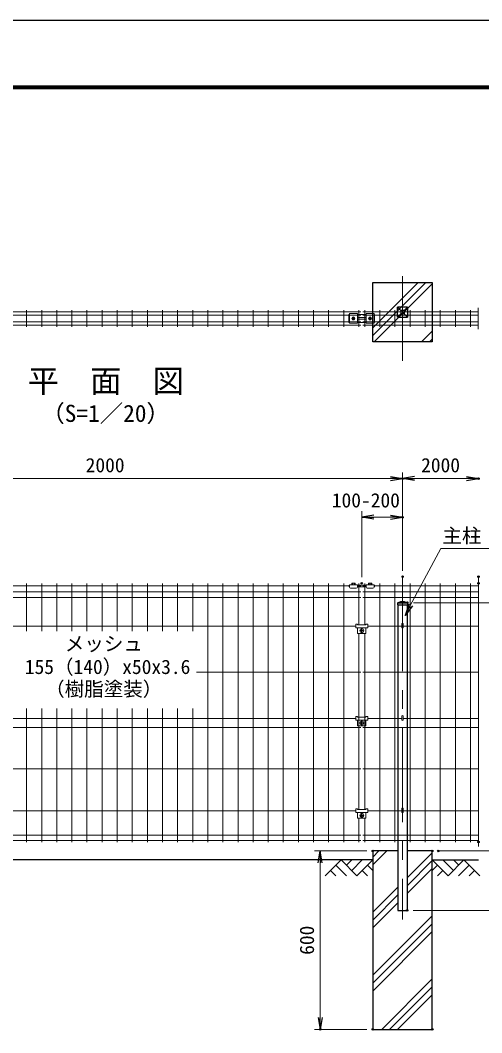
# Model space of a CAD drawing. Units: millimetres, scale not verified. Extents: x -4200 to 4200, y -2970 to 2970.
# Drawn here: x -2286 to -734, y -435 to 2970 of the extents above; entities that cross this region are included whole.
import ezdxf
from ezdxf.enums import TextEntityAlignment as Align

# ---------------------------------------------------------------- set-up
doc = ezdxf.new("R2010")
doc.units = ezdxf.units.MM
doc.header["$LTSCALE"] = 10
doc.header["$PDMODE"] = 32
doc.header["$PDSIZE"] = 5
doc.linetypes.add('USER1', pattern=[50.8, 31.75, -6.35, 6.35, -6.35])
for name, color, linetype, lineweight in [('0-0_D-TTL-TXT', 7, 'Continuous', 25), ('0-1_D-BGD', 7, 'Continuous', 25), ('0-2_D-STR4', 7, 'Continuous', 25), ('0-3_D-STR-DIM', 7, 'Continuous', 13), ('0-4_D-STR3', 3, 'Continuous', 13), ('0-5_D-BMK', 2, 'USER1', 13), ('0-6_D-STR1', 1, 'Continuous', 25), ('0-7_D-STR2', 7, 'Continuous', 13), ('0-8_D-DCR-HCH', 7, 'Continuous', 13), ('0-B_D-STR-TXT', 7, 'Continuous', 25), ('0-C_D-TTL', 7, 'Continuous', 25)]:
    doc.layers.add(name, color=color, linetype=linetype, lineweight=lineweight)
doc.layers.add('0-9_0', color=7, linetype='Continuous')
doc.layers.add('0-A_Defpoints', color=7, linetype='Continuous')
doc.styles.add('ＭＳ ゴシック', font='')
doc.styles.get('ＭＳ ゴシック').set_extended_font_data('MS Gothic')

# ---------------------------------------------------------------- blocks, each defined once
blk = doc.blocks.new('_Open')
at = {"layer": '0-9_0'}
blk.add_line((-10, 1.667), (0, 0), dxfattribs=at)
blk.add_lwpolyline([(-10, -1.667), (0, 0), (-10, 0)], dxfattribs=at)

msp = doc.modelspace()

# ---------------------------------------------------------------- linework, layer by layer
at = {"layer": '0-1_D-BGD'}
for p, q in [((-1100.45, 146.38), (-2900.45, 146.38)), ((-900.45, 146.38), (-744.99, 146.38))]:
    msp.add_line(p, q, dxfattribs=at)
at = {"layer": '0-2_D-STR4'}
msp.add_lwpolyline([(-1100.45, 2088.29), (-900.45, 2088.29), (-900.45, 1888.29), (-1100.45, 1888.29)], close=True, dxfattribs=at)
msp.add_lwpolyline([(-1015.95, 176.38), (-1100.45, 176.38), (-1100.45, -423.62), (-900.45, -423.62), (-900.45, 176.38), (-984.95, 176.38)], dxfattribs=at)
at = {"layer": '0-3_D-STR-DIM'}
for p, q in [((-746.11, 2003.08), (-746.11, 1930.88)), ((-1000.45, 1118.64), (-1000.45, 1448.64)), ((-1000.45, 1118.64), (-1000.45, 1448.64)), ((-2960.45, 1428.64), (-1040.45, 1428.64)), ((-960.45, 1428.64), (-784.99, 1428.64)), ((-1137.38, 1096.78), (-1137.38, 1318.64)), ((-1097.38, 1298.64), (-1040.45, 1298.64)), ((-1000.45, 1118.64), (-1000.45, 1318.64)), ((-744.99, 1098.64), (-744.99, 191.11)), ((-963.95, 1011.38), (-264.99, 1011.38)), ((-1120.45, 176.38), (-1296.85, 176.38)), ((-880.45, 176.38), (-524.99, 176.38)), ((-880.45, 176.38), (-394.99, 176.38)), ((-860.45, 176.38), (-394.99, 176.38)), ((-1276.85, 136.38), (-1276.85, -383.62)), ((-964.95, -23.62), (-394.99, -23.62)), ((-964.95, -23.62), (-264.99, -23.62)), ((-1120.45, -423.62), (-1296.85, -423.62))]:
    msp.add_line(p, q, dxfattribs=at)
at = {"layer": '0-4_D-STR3'}
for p, q in [((-1180.41, 1980.89), (-1180.41, 1953.89)), ((-1178.91, 1980.89), (-1180.41, 1980.89)), ((-1178.91, 1983.47), (-1151.91, 1983.47)), ((-1178.91, 1983.47), (-1178.91, 1951.31)), ((-1151.91, 1983.47), (-1151.91, 1951.31)), ((-1122.91, 1980.89), (-1151.91, 1980.89)), ((-1122.91, 1983.47), (-1122.91, 1951.31)), ((-1122.91, 1983.47), (-1095.91, 1983.47)), ((-1095.91, 1983.47), (-1095.91, 1951.31)), ((-1094.41, 1980.89), (-1095.91, 1980.89)), ((-1094.41, 1953.89), (-1094.41, 1980.89)), ((-1180.41, 1953.89), (-1178.91, 1953.89)), ((-1178.91, 1951.31), (-1151.91, 1951.31)), ((-1167.96, 1971.81), (-1170.51, 1967.39)), ((-1167.96, 1962.98), (-1170.51, 1967.39)), ((-1168.24, 1969.51), (-1166.83, 1968.1)), ((-1168.24, 1965.27), (-1166.83, 1966.69)), ((-1162.86, 1971.81), (-1167.96, 1971.81)), ((-1162.86, 1962.98), (-1167.96, 1962.98)), ((-1167.53, 1970.22), (-1166.12, 1968.81)), ((-1167.53, 1964.56), (-1166.12, 1965.98)), ((-1163.29, 1970.22), (-1164.71, 1968.81)), ((-1163.29, 1964.56), (-1164.71, 1965.98)), ((-1162.58, 1969.51), (-1164, 1968.1)), ((-1162.58, 1965.27), (-1164, 1966.69)), ((-1162.86, 1971.81), (-1160.32, 1967.39)), ((-1162.86, 1962.98), (-1160.32, 1967.39)), ((-1151.91, 1953.89), (-1122.91, 1953.89)), ((-1150.91, 1969.89), (-1123.91, 1969.89)), ((-1150.91, 1964.89), (-1123.91, 1964.89)), ((-1122.91, 1951.31), (-1095.91, 1951.31)), ((-1111.96, 1971.81), (-1114.51, 1967.39)), ((-1111.96, 1962.98), (-1114.51, 1967.39)), ((-1112.24, 1969.51), (-1110.83, 1968.1)), ((-1112.24, 1965.27), (-1110.83, 1966.69)), ((-1106.86, 1971.81), (-1111.96, 1971.81)), ((-1106.86, 1962.98), (-1111.96, 1962.98)), ((-1111.53, 1970.22), (-1110.12, 1968.81)), ((-1111.53, 1964.56), (-1110.12, 1965.98)), ((-1107.29, 1970.22), (-1108.71, 1968.81)), ((-1107.29, 1964.56), (-1108.71, 1965.98)), ((-1106.58, 1969.51), (-1108, 1968.1)), ((-1106.58, 1965.27), (-1108, 1966.69)), ((-1106.86, 1971.81), (-1104.32, 1967.39)), ((-1106.86, 1962.98), (-1104.32, 1967.39)), ((-1095.91, 1953.89), (-1094.41, 1953.89)), ((-1180.4, 1064.55), (-1180.4, 1069.95)), ((-1180.4, 1069.95), (-1178.9, 1069.95)), ((-1180.4, 1064.55), (-1178.9, 1064.55)), ((-1178.9, 1071.55), (-1151.9, 1071.55)), ((-1178.9, 1071.55), (-1178.9, 1064.05)), ((-1174.9, 1060.05), (-1155.9, 1060.05)), ((-1170.91, 1071.55), (-1170.91, 1076.18)), ((-1169.53, 1076.55), (-1161.27, 1076.55)), ((-1168.16, 1071.55), (-1168.16, 1076.18)), ((-1162.65, 1071.55), (-1162.65, 1076.18)), ((-1159.9, 1076.18), (-1159.9, 1071.55)), ((-1151.9, 1071.55), (-1151.9, 1064.05)), ((-1151.9, 1069.95), (-1122.9, 1069.95)), ((-1151.9, 1064.55), (-1122.9, 1064.55)), ((-1122.9, 1071.55), (-1095.9, 1071.55)), ((-1122.9, 1071.55), (-1122.9, 1064.05)), ((-1118.9, 1060.05), (-1099.9, 1060.05)), ((-1114.92, 1071.55), (-1114.92, 1076.18)), ((-1113.54, 1076.55), (-1105.28, 1076.55)), ((-1112.16, 1071.55), (-1112.16, 1076.18)), ((-1106.66, 1071.55), (-1106.66, 1076.18)), ((-1103.9, 1076.18), (-1103.9, 1071.55)), ((-1095.9, 1071.55), (-1095.9, 1064.05)), ((-1095.9, 1069.95), (-1094.4, 1069.95)), ((-1095.9, 1066.15), (-1094.4, 1066.15)), ((-1095.9, 1064.55), (-1094.4, 1064.55)), ((-1094.4, 1069.95), (-1094.4, 1064.55)), ((-1157.41, 939.68), (-1157.41, 926.88)), ((-1157.41, 926.88), (-1117.41, 926.88)), ((-1151.41, 936.78), (-1123.41, 936.78)), ((-1151.41, 926.88), (-1151.41, 907.88)), ((-1137.88, 920.88), (-1137.88, 918.88)), ((-1136.88, 920.88), (-1136.88, 918.88)), ((-1123.41, 939.68), (-1123.41, 936.78)), ((-1123.41, 939.68), (-1117.41, 939.68)), ((-1123.41, 926.88), (-1123.41, 907.88)), ((-1117.41, 939.68), (-1117.41, 926.88)), ((-1003.05, 940.54), (-1003.05, 928.38)), ((-997.85, 940.54), (-997.85, 928.38)), ((-1151.41, 907.88), (-1123.41, 907.88)), ((-1140.88, 917.88), (-1138.88, 917.88)), ((-1140.88, 916.88), (-1138.88, 916.88)), ((-1137.88, 913.88), (-1137.88, 915.88)), ((-1136.88, 913.88), (-1136.88, 915.88)), ((-1133.88, 917.88), (-1135.88, 917.88)), ((-1133.88, 916.88), (-1135.88, 916.88)), ((-1157.41, 629.18), (-1157.41, 616.38)), ((-1157.41, 616.38), (-1117.41, 616.38)), ((-1151.41, 626.28), (-1123.41, 626.28)), ((-1151.41, 616.38), (-1151.41, 597.38)), ((-1123.41, 629.18), (-1123.41, 626.28)), ((-1123.41, 629.18), (-1117.41, 629.18)), ((-1123.41, 616.38), (-1123.41, 597.38)), ((-1117.41, 629.18), (-1117.41, 616.38)), ((-1003.05, 630.04), (-1003.05, 617.88)), ((-997.85, 630.04), (-997.85, 617.88)), ((-1151.41, 597.38), (-1123.41, 597.38)), ((-1140.88, 607.38), (-1138.88, 607.38)), ((-1140.88, 606.38), (-1138.88, 606.38)), ((-1137.88, 610.38), (-1137.88, 608.38)), ((-1137.88, 603.38), (-1137.88, 605.38)), ((-1136.88, 610.38), (-1136.88, 608.38)), ((-1136.88, 603.38), (-1136.88, 605.38)), ((-1133.88, 607.38), (-1135.88, 607.38)), ((-1133.88, 606.38), (-1135.88, 606.38)), ((-1157.44, 318.68), (-1151.44, 318.68)), ((-1157.44, 318.68), (-1157.44, 305.88)), ((-1151.44, 318.68), (-1151.44, 315.78)), ((-1151.44, 315.78), (-1123.44, 315.78)), ((-1123.44, 318.68), (-1117.44, 318.68)), ((-1123.44, 318.68), (-1123.44, 315.78)), ((-1117.44, 318.68), (-1117.44, 305.88)), ((-1003.05, 319.54), (-1003.05, 307.38)), ((-997.85, 319.54), (-997.85, 307.38)), ((-1157.44, 305.88), (-1117.44, 305.88)), ((-1151.44, 305.88), (-1151.44, 286.88)), ((-1151.44, 286.88), (-1123.44, 286.88)), ((-1140.91, 296.88), (-1138.91, 296.88)), ((-1140.91, 295.88), (-1138.91, 295.88)), ((-1137.91, 299.88), (-1137.91, 297.88)), ((-1137.91, 292.88), (-1137.91, 294.88)), ((-1136.91, 299.88), (-1136.91, 297.88)), ((-1136.91, 292.88), (-1136.91, 294.88)), ((-1133.91, 296.88), (-1135.91, 296.88)), ((-1133.91, 295.88), (-1135.91, 295.88)), ((-1123.44, 305.88), (-1123.44, 286.88))]:
    msp.add_line(p, q, dxfattribs=at)
for points in [[(-1157.41, 939.68), (-1151.41, 939.68), (-1151.41, 936.78)], [(-1157.41, 629.18), (-1151.41, 629.18), (-1151.41, 626.28)]]:
    msp.add_lwpolyline(points, dxfattribs=at)
for centre, radius in [((-1165.41, 1967.39), 4.41), ((-1109.41, 1967.39), 4.41), ((-1137.38, 917.38), 6.5), ((-1137.38, 606.88), 6.5), ((-1137.41, 296.38), 6.5)]:
    msp.add_circle(centre, radius, dxfattribs=at)
for centre, radius, start, end in [((-1167.89, 1969.87), 0.5, 44.99953, 224.99952), ((-1167.89, 1964.92), 0.5, 135, 314.99998), ((-1165.41, 1968.64), 3.75, 57.53826, 122.46174), ((-1165.41, 1966.14), 3.75, 237.53826, 302.46174), ((-1167.53, 1967.39), 1, 314.99999, 45), ((-1165.41, 1969.51), 1, 225.00001, 314.99999), ((-1165.41, 1965.27), 1, 45, 135), ((-1163.29, 1967.39), 1, 135, 225.00001), ((-1162.94, 1969.87), 0.5, 315, 135), ((-1162.94, 1964.92), 0.5, 225.00001, 44.99999), ((-1150.91, 1967.39), 2.5, 90, 113.57818), ((-1150.91, 1967.39), 2.5, 246.42182, 270), ((-1123.91, 1967.39), 2.5, 66.42182, 90), ((-1123.91, 1967.39), 2.5, 270, 293.57818), ((-1111.89, 1969.87), 0.5, 44.99953, 224.99952), ((-1111.89, 1964.92), 0.5, 135, 314.99998), ((-1109.41, 1968.64), 3.75, 57.53826, 122.46174), ((-1109.41, 1966.14), 3.75, 237.53826, 302.46174), ((-1111.53, 1967.39), 1, 314.99999, 45), ((-1109.41, 1969.51), 1, 225.00001, 314.99999), ((-1109.41, 1965.27), 1, 45, 135), ((-1107.29, 1967.39), 1, 135, 225.00001), ((-1106.94, 1969.87), 0.5, 315, 135), ((-1106.94, 1964.92), 0.5, 225.00001, 44.99999), ((-1174.9, 1064.05), 4, 180, 270), ((-1169.53, 1073.79), 2.75, 60, 120), ((-1165.4, 1066.09), 10.46, 74.73852, 105.26148), ((-1161.27, 1073.79), 2.75, 60, 120), ((-1155.9, 1064.05), 4, 270, 0), ((-1118.9, 1064.05), 4, 180, 270), ((-1113.54, 1073.79), 2.75, 60, 120), ((-1109.41, 1066.09), 10.46, 74.73852, 105.26148), ((-1105.28, 1073.79), 2.75, 60, 120), ((-1099.9, 1064.05), 4, 270, 0), ((-1137.38, 920.88), 0.5, 0, 179.99999), ((-1000.45, 928.38), 2.6, 180, 0), ((-1140.88, 917.38), 0.5, 90.00001, 270), ((-1138.88, 918.88), 1, 270, 0.00001), ((-1138.88, 915.88), 1, 0, 90), ((-1137.38, 913.88), 0.5, 180.00002, 0.00001), ((-1135.88, 918.88), 1, 180.00001, 270), ((-1135.88, 915.88), 1, 90, 180.00001), ((-1133.88, 917.38), 0.5, 270.00049, 90.00046), ((-1000.45, 617.88), 2.6, 180, 0), ((-1140.88, 606.88), 0.5, 90.00001, 270), ((-1138.88, 608.38), 1, 270, 0.00001), ((-1138.88, 605.38), 1, 0, 90), ((-1137.38, 610.38), 0.5, 0, 179.99999), ((-1137.38, 603.38), 0.5, 180.00002, 0.00001), ((-1135.88, 608.38), 1, 180.00001, 270), ((-1135.88, 605.38), 1, 90, 180.00001), ((-1133.88, 606.88), 0.5, 270.00049, 90.00046), ((-1000.45, 307.38), 2.6, 180, 0), ((-1140.91, 296.38), 0.5, 90.00001, 270), ((-1138.91, 297.88), 1, 270, 0.00001), ((-1138.91, 294.88), 1, 0, 90), ((-1137.41, 299.88), 0.5, 0, 179.99999), ((-1137.41, 292.88), 0.5, 180.00002, 0.00001), ((-1135.91, 297.88), 1, 180.00001, 270), ((-1135.91, 294.88), 1, 90, 180.00001), ((-1133.91, 296.38), 0.5, 270.00049, 90.00046)]:
    msp.add_arc(centre, radius, start, end, dxfattribs=at)
for centre in [(-1000.45, 940.53), (-1000.45, 630.03), (-1000.45, 319.53)]:
    msp.add_ellipse(centre, major_axis=(-2.6, 0), ratio=0.649974, start_param=3.1415927, end_param=6.2831853, dxfattribs=at)
at = {"layer": '0-5_D-BMK'}
for p, q in [((-1000.45, 2108.89), (-1000.45, 1825.19)), ((-1000.45, 1098.64), (-1000.45, -53.62))]:
    msp.add_line(p, q, dxfattribs=at)
at = {"layer": '0-6_D-STR1'}
for p, q in [((-983.95, 2004.79), (-1016.95, 2004.79)), ((-1016.95, 1971.79), (-1016.95, 2004.79)), ((-1006.45, 1994.29), (-1016.95, 2004.79)), ((-1006.45, 1982.29), (-1016.95, 1971.79)), ((-994.45, 1994.29), (-1006.45, 1994.29)), ((-1006.45, 1994.29), (-1006.45, 1982.29)), ((-994.45, 1982.29), (-1006.45, 1982.29)), ((-994.45, 1994.29), (-983.95, 2004.79)), ((-994.45, 1994.29), (-994.45, 1982.29)), ((-983.95, 1971.79), (-994.45, 1982.29)), ((-983.95, 2004.79), (-983.95, 1971.79)), ((-1016.95, 1971.79), (-983.95, 1971.79)), ((-1016.95, 1011.38), (-1006.45, 1015.38)), ((-1016.95, 1011.38), (-983.95, 1011.38)), ((-1016.95, 1011.38), (-1016.95, 1004.38)), ((-1016.95, 1004.38), (-983.95, 1004.38)), ((-1015.95, 1004.38), (-1015.95, -23.62)), ((-1006.45, 1015.38), (-994.45, 1015.38)), ((-994.45, 1015.38), (-983.95, 1011.38)), ((-984.95, 1004.38), (-984.95, -23.62)), ((-983.95, 1011.38), (-983.95, 1004.38)), ((-1015.95, -23.62), (-984.95, -23.62))]:
    msp.add_line(p, q, dxfattribs=at)
at = {"layer": '0-7_D-STR2'}
for p, q in [((-3134.41, 1989.99), (-1140.41, 1989.99)), ((-3095.91, 1978.69), (-1140.41, 1978.69)), ((-2264.36, 1995.39), (-2264.36, 1939.39)), ((-2213.59, 1995.39), (-2213.59, 1939.39)), ((-2162.82, 1995.39), (-2162.82, 1939.39)), ((-2112.05, 1995.39), (-2112.05, 1939.39)), ((-2061.28, 1995.39), (-2061.28, 1939.39)), ((-2010.51, 1995.39), (-2010.51, 1939.39)), ((-1959.74, 1995.39), (-1959.74, 1939.39)), ((-1908.98, 1995.39), (-1908.98, 1939.39)), ((-1858.21, 1995.39), (-1858.21, 1939.39)), ((-1807.44, 1995.39), (-1807.44, 1939.39)), ((-1756.67, 1995.39), (-1756.67, 1939.39)), ((-1705.9, 1995.39), (-1705.9, 1939.39)), ((-1655.13, 1995.39), (-1655.13, 1939.39)), ((-1604.36, 1995.39), (-1604.36, 1939.39)), ((-1553.59, 1995.39), (-1553.59, 1939.39)), ((-1502.82, 1995.39), (-1502.82, 1939.39)), ((-1452.05, 1995.39), (-1452.05, 1939.39)), ((-1401.28, 1995.39), (-1401.28, 1939.39)), ((-1350.51, 1995.39), (-1350.51, 1939.39)), ((-1299.74, 1995.39), (-1299.74, 1939.39)), ((-1248.98, 1995.39), (-1248.98, 1939.39)), ((-1198.21, 1995.39), (-1198.21, 1939.39)), ((-1147.39, 1995.39), (-1147.39, 1939.39)), ((-1134.41, 1989.99), (-746.11, 1989.99)), ((-1134.41, 1978.69), (-746.11, 1978.69)), ((-1127.44, 1995.39), (-1127.44, 1939.39)), ((-1076.67, 1995.39), (-1076.67, 1939.39)), ((-1025.9, 1995.39), (-1025.9, 1939.39)), ((-975.13, 1995.39), (-975.13, 1939.39)), ((-924.36, 1995.39), (-924.36, 1939.39)), ((-873.59, 1995.39), (-873.59, 1939.39)), ((-822.82, 1995.39), (-822.82, 1939.39)), ((-772.05, 1995.39), (-772.05, 1939.39)), ((-3134.41, 1944.79), (-1140.41, 1944.79)), ((-3095.91, 1956.09), (-1140.41, 1956.09)), ((-1134.41, 1956.09), (-746.11, 1956.09)), ((-1134.41, 1944.79), (-746.11, 1944.79)), ((-1178.9, 1067.95), (-3095.92, 1067.95)), ((-2264.32, 1076.38), (-2264.32, 915.22)), ((-2213.55, 1076.38), (-2213.55, 915.22)), ((-2162.78, 1076.38), (-2162.78, 915.22)), ((-2112.01, 1076.38), (-2112.01, 915.22)), ((-2061.24, 1076.38), (-2061.24, 915.22)), ((-2010.47, 1076.38), (-2010.47, 915.22)), ((-1959.7, 1076.38), (-1959.7, 915.22)), ((-1908.94, 1076.38), (-1908.94, 915.22)), ((-1858.17, 1076.38), (-1858.17, 915.22)), ((-1807.4, 1076.38), (-1807.4, 915.22)), ((-1756.63, 1076.38), (-1756.63, 915.22)), ((-1705.86, 1076.38), (-1705.86, 915.22)), ((-1655.09, 1076.38), (-1655.09, 206.38)), ((-1604.32, 1076.38), (-1604.32, 206.38)), ((-1553.55, 1076.38), (-1553.55, 206.38)), ((-1502.78, 1076.38), (-1502.78, 206.38)), ((-1452.01, 1076.38), (-1452.01, 206.38)), ((-1401.24, 1076.38), (-1401.24, 206.38)), ((-1350.47, 1076.38), (-1350.47, 206.38)), ((-1299.7, 1076.38), (-1299.7, 206.38)), ((-1248.94, 1076.38), (-1248.94, 206.38)), ((-1198.17, 1076.38), (-1198.17, 206.38)), ((-1140.4, 1067.95), (-1151.9, 1067.95)), ((-1147.4, 1076.38), (-1147.4, 936.78)), ((-1122.9, 1067.95), (-1134.41, 1067.95)), ((-1127.4, 1076.38), (-1127.4, 936.78)), ((-744.99, 1067.95), (-1095.9, 1067.95)), ((-1076.63, 1076.38), (-1076.63, 206.38)), ((-1025.86, 1076.38), (-1025.86, 206.38)), ((-975.09, 1076.38), (-975.09, 206.38)), ((-924.32, 1076.38), (-924.32, 206.38)), ((-873.55, 1076.38), (-873.55, 206.38)), ((-822.78, 1076.38), (-822.78, 206.38)), ((-772.01, 1076.38), (-772.01, 206.38)), ((-1140.4, 1048.38), (-3134.41, 1048.38)), ((-1140.4, 1028.8), (-3134.41, 1028.8)), ((-744.99, 1048.38), (-1134.41, 1048.38)), ((-744.99, 1028.8), (-1134.41, 1028.8)), ((-1157.41, 932.38), (-2997.85, 932.38)), ((-1003.05, 932.38), (-1117.41, 932.38)), ((-744.99, 932.38), (-997.85, 932.38)), ((-1147.4, 907.88), (-1147.4, 315.78)), ((-1127.4, 907.88), (-1127.4, 315.78)), ((-1140.4, 777.38), (-1692.75, 777.38)), ((-744.99, 777.38), (-1134.4, 777.38)), ((-2264.32, 654.97), (-2264.32, 206.38)), ((-2213.55, 654.97), (-2213.55, 206.38)), ((-2162.78, 654.97), (-2162.78, 206.38)), ((-2112.01, 654.97), (-2112.01, 206.38)), ((-2061.24, 654.97), (-2061.24, 206.38)), ((-2010.47, 654.97), (-2010.47, 206.38)), ((-1959.7, 654.97), (-1959.7, 206.38)), ((-1908.94, 654.97), (-1908.94, 206.38)), ((-1858.17, 654.97), (-1858.17, 206.38)), ((-1807.4, 654.97), (-1807.4, 206.38)), ((-1756.63, 654.97), (-1756.63, 206.38)), ((-1705.86, 654.97), (-1705.86, 206.38)), ((-1157.41, 621.88), (-2997.85, 621.88)), ((-1003.05, 621.88), (-1117.41, 621.88)), ((-744.99, 621.88), (-997.85, 621.88)), ((-1140.4, 592.08), (-3134.4, 592.08)), ((-744.99, 592.08), (-1134.4, 592.08)), ((-1140.4, 452.08), (-3134.4, 452.08)), ((-744.99, 452.08), (-1134.4, 452.08)), ((-1157.44, 311.38), (-2997.85, 311.38)), ((-1003.05, 311.38), (-1117.44, 311.38)), ((-744.99, 311.38), (-997.85, 311.38)), ((-1147.4, 286.88), (-1147.4, 206.38)), ((-1127.4, 286.88), (-1127.4, 206.38)), ((-1140.4, 229.4), (-3134.41, 229.4)), ((-1140.4, 211.78), (-3134.41, 211.78)), ((-744.99, 229.4), (-1134.41, 229.4)), ((-744.99, 211.78), (-1134.41, 211.78))]:
    msp.add_line(p, q, dxfattribs=at)
at = {"layer": '0-8_D-DCR-HCH'}
for p, q in [((-1100.45, 1909.63), (-921.79, 2088.29)), ((-1100.45, 1936.15), (-948.31, 2088.29)), ((-1095.27, 1888.29), (-900.45, 2083.11)), ((-936.18, 1888.29), (-900.45, 1924.01)), ((-909.66, 1888.29), (-900.45, 1897.5)), ((-1100.45, 129.55), (-1053.62, 176.38)), ((-1100.45, 156.06), (-1080.14, 176.38)), ((-984.95, 85.95), (-900.45, 170.45)), ((-1206.88, 146.38), (-1260.09, 93.16)), ((-1206.88, 146.38), (-1153.67, 93.16)), ((-1189.14, 128.64), (-1171.4, 146.38)), ((-1171.4, 110.9), (-1135.93, 146.38)), ((-1153.67, 93.16), (-1100.45, 146.38)), ((-984.95, 59.43), (-900.45, 143.93)), ((-847.24, 93.16), (-900.45, 146.38)), ((-829.5, 110.9), (-864.98, 146.38)), ((-794.03, 146.38), (-847.24, 93.16)), ((-811.67, 128.55), (-829.5, 146.38)), ((-794.03, 146.38), (-740.82, 93.16)), ((-1242.35, 110.9), (-1224.53, 93.16)), ((-1224.62, 128.64), (-1188.98, 93.16)), ((-1135.93, 110.9), (-1118.11, 93.16)), ((-1118.19, 128.64), (-1100.45, 110.98)), ((-984.95, 32.91), (-900.45, 117.41)), ((-882.72, 128.64), (-900.45, 110.98)), ((-864.98, 110.9), (-882.8, 93.16)), ((-776.29, 128.64), (-811.93, 93.16)), ((-758.56, 110.9), (-776.37, 93.16)), ((-1100.45, -29.55), (-1015.95, 54.95)), ((-1100.45, -56.07), (-1015.95, 28.43)), ((-1100.45, -82.59), (-1015.95, 1.91)), ((-1100.45, -241.69), (-900.45, -41.69)), ((-1100.45, -268.2), (-900.45, -68.2)), ((-1100.45, -294.72), (-900.45, -94.72)), ((-1070.26, -423.62), (-900.45, -253.82)), ((-1043.74, -423.62), (-900.45, -280.33)), ((-1017.23, -423.62), (-900.45, -306.85))]:
    msp.add_line(p, q, dxfattribs=at)
at = {"layer": '0-A_Defpoints'}
for p in [(-1000.45, 1428.64), (-744.99, 1428.64), (-1000.45, 1298.64), (-1000.45, 1098.64), (-744.99, 1098.64), (-1137.38, 1076.78), (-744.99, 1076.38), (-983.95, 1011.38), (-744.99, 206.38), (-1100.45, 176.38), (-900.45, 176.38), (-880.45, 176.38), (-984.95, -23.62), (-1276.85, -423.62), (-1100.45, -423.62), (-900.45, -423.62)]:
    msp.add_point(p, dxfattribs=at)
at = {"layer": '0-B_D-STR-TXT', "lineweight": 13}
msp.add_lwpolyline([(-344.06, 1193.89), (-871.3, 1193.89), (-991.09, 970.25)], dxfattribs=at)
at = {"layer": '0-C_D-TTL', "color": 2}
msp.add_lwpolyline([(-4200, 2970), (4200, 2970), (4200, -2970), (-4200, -2970)], close=True, dxfattribs=at)
at = {"layer": '0-C_D-TTL'}
for points in [[(-3930, 2750), (3930, 2750), (3930, -2750), (-3930, -2750)], [(-3927.5, 2747.5), (3927.5, 2747.5), (3927.5, -2747.5), (-3927.5, -2747.5)], [(-3925, 2745), (3925, 2745), (3925, -2745), (-3925, -2745)], [(-3922.5, 2742.5), (3922.5, 2742.5), (3922.5, -2742.5), (-3922.5, -2742.5)], [(-3920, 2740), (3920, 2740), (3920, -2740), (-3920, -2740)]]:
    msp.add_lwpolyline(points, close=True, dxfattribs=at)

# ---------------------------------------------------------------- block references
at = {"layer": '0-3_D-STR-DIM', "xscale": 4, "yscale": 4}
for p in [(-1000.45, 1428.64), (-744.99, 1428.64), (-1000.45, 1298.64)]:
    msp.add_blockref('_Open', p, dxfattribs=at)
for p, rotation in [((-1000.45, 1428.64), 180), ((-1137.38, 1298.64), 180), ((-1276.85, 176.38), 90), ((-1276.85, -423.62), 270)]:
    msp.add_blockref('_Open', p, dxfattribs=dict(at, rotation=rotation))
at = {"layer": '0-B_D-STR-TXT', "xscale": 4, "yscale": 4, "rotation": 241.82519}
msp.add_blockref('_Open', (-992.03, 968.48), dxfattribs=at)

# ---------------------------------------------------------------- texts
at = {"layer": '0-0_D-TTL-TXT', "style": 'ＭＳ ゴシック'}
for s, height, p in [('平\u3000面\u3000図', 76.98, (-2260.35, 1695.1)), ('（S=1／20）', 57.7, (-2214.87, 1601.9))]:
    msp.add_text(s, height=height, dxfattribs=at).set_placement(p, align=Align.BOTTOM_LEFT)
at = {"layer": '0-3_D-STR-DIM', "style": 'ＭＳ ゴシック'}
for s, p in [('2000', (-2065.7, 1435.38)), ('2000', (-937.97, 1435.38)), ('100-200', (-1238.23, 1317.25))]:
    msp.add_text(s, height=48.09, dxfattribs=at).set_placement(p, align=Align.BOTTOM_LEFT)
msp.add_text('600', height=48.09, rotation=90, dxfattribs=at).set_placement((-1283.6, -172.87), align=Align.BOTTOM_LEFT)
at = {"layer": '0-B_D-STR-TXT', "style": 'ＭＳ ゴシック'}
for s, p in [('主柱 □31x31x1.6', (-866.45, 1198.15)), ('メッシュ', (-2135.64, 835)), ('155（140）x50x3.6', (-2270.25, 757.08)), ('（樹脂塗装）', (-2201.74, 682.74))]:
    msp.add_text(s, height=48.09, dxfattribs=at).set_placement(p, align=Align.BOTTOM_LEFT)

doc.saveas('drawing.dxf')
